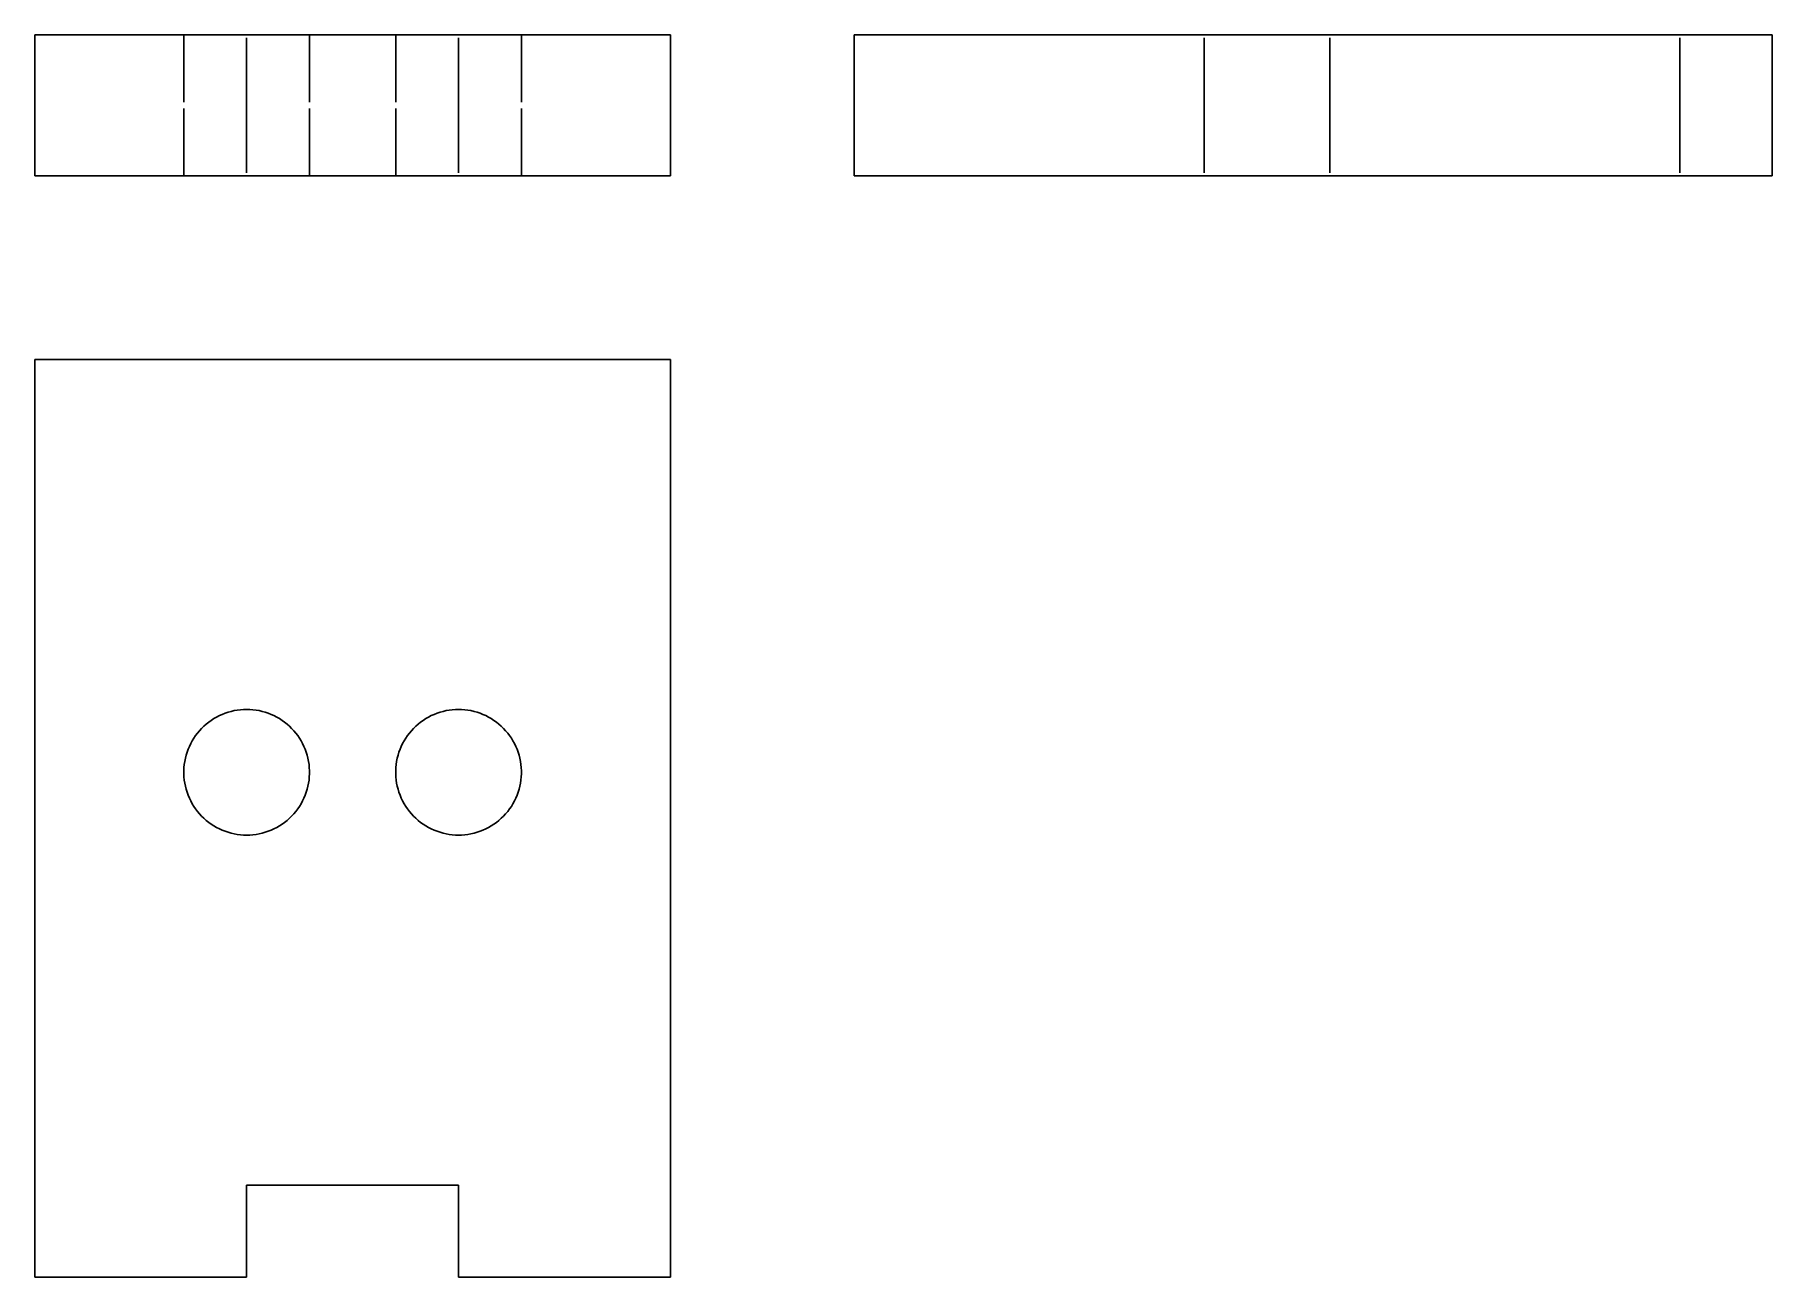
# Model space of a CAD drawing. Extents: x 0 to 2.58, y 0 to 1.85.
import ezdxf

# ---------------------------------------------------------------- set-up
doc = ezdxf.new("R2010")
doc.units = 0
doc.linetypes.add('HIDDEN', pattern=[0.06815, 0.045456, -0.022694])
for name, color, linetype in [('FRONT', 7, 'CONTINUOUS'), ('FRONT_HID', 7, 'HIDDEN'), ('LEFT', 7, 'CONTINUOUS'), ('LEFT_HID', 7, 'HIDDEN'), ('TOP', 7, 'CONTINUOUS')]:
    doc.layers.add(name, color=color, linetype=linetype)

msp = doc.modelspace()

# ---------------------------------------------------------------- linework, layer by layer
at = {"layer": 'FRONT'}
for p, q in [((0, 1.740443), (0, 1.845289)), ((0.314538, 1.845289), (0, 1.845289)), ((0.629076, 1.845289), (0.314538, 1.845289)), ((0.943614, 1.845289), (0.629076, 1.845289)), ((0.943614, 1.740443), (0.943614, 1.845289)), ((0, 1.740443), (0, 1.635597)), ((0.943614, 1.740443), (0.943614, 1.635597)), ((0.314538, 1.635597), (0, 1.635597)), ((0.629076, 1.635597), (0.314538, 1.635597)), ((0.943614, 1.635597), (0.629076, 1.635597))]:
    msp.add_line(p, q, dxfattribs=at)
at = {"layer": 'FRONT_HID', "linetype": 'HIDDEN'}
for p, q in [((0.314538, 1.845289), (0.221225, 1.845289)), ((0.221225, 1.845289), (0.314538, 1.845289)), ((0.221225, 1.845289), (0.221225, 1.740443)), ((0.314538, 1.740443), (0.314538, 1.845289)), ((0.314538, 1.740443), (0.314538, 1.845289)), ((0.314538, 1.845289), (0.407851, 1.845289)), ((0.407851, 1.845289), (0.314538, 1.845289)), ((0.407851, 1.845289), (0.407851, 1.740443)), ((0.629076, 1.845289), (0.535763, 1.845289)), ((0.535763, 1.845289), (0.629076, 1.845289)), ((0.535763, 1.845289), (0.535763, 1.740443)), ((0.629076, 1.740443), (0.629076, 1.845289)), ((0.629076, 1.740443), (0.629076, 1.845289)), ((0.629076, 1.845289), (0.722389, 1.845289)), ((0.722389, 1.845289), (0.629076, 1.845289)), ((0.722389, 1.845289), (0.722389, 1.740443)), ((0.221225, 1.635597), (0.221225, 1.740443)), ((0.314538, 1.740443), (0.314538, 1.635597)), ((0.314538, 1.740443), (0.314538, 1.635597)), ((0.407851, 1.635597), (0.407851, 1.740443)), ((0.535763, 1.635597), (0.535763, 1.740443)), ((0.629076, 1.740443), (0.629076, 1.635597)), ((0.629076, 1.740443), (0.629076, 1.635597)), ((0.722389, 1.635597), (0.722389, 1.740443)), ((0.314538, 1.635597), (0.221225, 1.635597)), ((0.221225, 1.635597), (0.314538, 1.635597)), ((0.314538, 1.635597), (0.407851, 1.635597)), ((0.407851, 1.635597), (0.314538, 1.635597)), ((0.629076, 1.635597), (0.535763, 1.635597)), ((0.535763, 1.635597), (0.629076, 1.635597)), ((0.629076, 1.635597), (0.722389, 1.635597)), ((0.722389, 1.635597), (0.629076, 1.635597))]:
    msp.add_line(p, q, dxfattribs=at)
at = {"layer": 'LEFT'}
for p, q in [((1.216213, 1.740443), (1.216213, 1.845289)), ((1.216213, 1.845289), (2.579211, 1.845289)), ((2.579211, 1.740443), (2.579211, 1.845289)), ((1.216213, 1.740443), (1.216213, 1.635597)), ((2.579211, 1.740443), (2.579211, 1.635597)), ((1.216213, 1.635597), (2.579211, 1.635597))]:
    msp.add_line(p, q, dxfattribs=at)
at = {"layer": 'LEFT_HID', "linetype": 'HIDDEN'}
for p, q in [((1.735898, 1.845289), (1.216213, 1.845289)), ((1.216213, 1.845289), (1.735898, 1.845289)), ((1.922524, 1.845289), (1.735898, 1.845289)), ((1.922524, 1.845289), (1.735898, 1.845289)), ((1.735898, 1.845289), (1.922524, 1.845289)), ((1.735898, 1.740443), (1.735898, 1.845289)), ((1.735898, 1.845289), (1.922524, 1.845289)), ((1.735898, 1.740443), (1.735898, 1.845289)), ((2.442209, 1.845289), (1.922524, 1.845289)), ((1.922524, 1.845289), (2.442209, 1.845289)), ((1.922524, 1.740443), (1.922524, 1.845289)), ((1.922524, 1.740443), (1.922524, 1.845289)), ((2.579211, 1.845289), (2.442209, 1.845289)), ((2.442209, 1.740443), (2.442209, 1.845289)), ((2.442209, 1.740443), (2.442209, 1.845289)), ((2.442209, 1.845289), (2.579211, 1.845289)), ((1.735898, 1.740443), (1.735898, 1.635597)), ((1.735898, 1.740443), (1.735898, 1.635597)), ((1.922524, 1.740443), (1.922524, 1.635597)), ((1.922524, 1.740443), (1.922524, 1.635597)), ((2.442209, 1.740443), (2.442209, 1.635597)), ((2.442209, 1.740443), (2.442209, 1.635597)), ((1.735898, 1.635597), (1.216213, 1.635597)), ((1.216213, 1.635597), (1.735898, 1.635597)), ((1.922524, 1.635597), (1.735898, 1.635597)), ((1.922524, 1.635597), (1.735898, 1.635597)), ((1.735898, 1.635597), (1.922524, 1.635597)), ((1.735898, 1.635597), (1.922524, 1.635597)), ((2.442209, 1.635597), (1.922524, 1.635597)), ((1.922524, 1.635597), (2.442209, 1.635597)), ((2.579211, 1.635597), (2.442209, 1.635597)), ((2.442209, 1.635597), (2.579211, 1.635597))]:
    msp.add_line(p, q, dxfattribs=at)
at = {"layer": 'TOP'}
for p, q in [((0, 1.362998), (0, 0)), ((0.314538, 1.362998), (0, 1.362998)), ((0.629076, 1.362998), (0.314538, 1.362998)), ((0.943614, 1.362998), (0.629076, 1.362998)), ((0.943614, 0), (0.943614, 1.362998)), ((0.258195, 0.824383), (0.261973, 0.827099)), ((0.261973, 0.827099), (0.265881, 0.829623)), ((0.265881, 0.829623), (0.269911, 0.831949)), ((0.269911, 0.831949), (0.274051, 0.834072)), ((0.274051, 0.834072), (0.278292, 0.835986)), ((0.278292, 0.835986), (0.282623, 0.837685)), ((0.282623, 0.837685), (0.287033, 0.839167)), ((0.287033, 0.839167), (0.291512, 0.840427)), ((0.291512, 0.840427), (0.296048, 0.841463)), ((0.296048, 0.841463), (0.30063, 0.842271)), ((0.30063, 0.842271), (0.305247, 0.842849)), ((0.305247, 0.842849), (0.309887, 0.843197)), ((0.309887, 0.843197), (0.314538, 0.843313)), ((0.314538, 0.843313), (0.319189, 0.843197)), ((0.319189, 0.843197), (0.323829, 0.842849)), ((0.323829, 0.842849), (0.328445, 0.842271)), ((0.328445, 0.842271), (0.333028, 0.841463)), ((0.333028, 0.841463), (0.337564, 0.840427)), ((0.337564, 0.840427), (0.342042, 0.839167)), ((0.342042, 0.839167), (0.346453, 0.837685)), ((0.346453, 0.837685), (0.350784, 0.835986)), ((0.350784, 0.835986), (0.355025, 0.834072)), ((0.355025, 0.834072), (0.359165, 0.831949)), ((0.359165, 0.831949), (0.363195, 0.829623)), ((0.363195, 0.829623), (0.367103, 0.827099)), ((0.367103, 0.827099), (0.370881, 0.824383)), ((0.572733, 0.824383), (0.576511, 0.827099)), ((0.576511, 0.827099), (0.580419, 0.829623)), ((0.580419, 0.829623), (0.584449, 0.831949)), ((0.584449, 0.831949), (0.588589, 0.834072)), ((0.588589, 0.834072), (0.59283, 0.835986)), ((0.59283, 0.835986), (0.597161, 0.837685)), ((0.597161, 0.837685), (0.601571, 0.839167)), ((0.601571, 0.839167), (0.60605, 0.840427)), ((0.60605, 0.840427), (0.610586, 0.841463)), ((0.610586, 0.841463), (0.615168, 0.842271)), ((0.615168, 0.842271), (0.619785, 0.842849)), ((0.619785, 0.842849), (0.624425, 0.843197)), ((0.624425, 0.843197), (0.629076, 0.843313)), ((0.629076, 0.843313), (0.633727, 0.843197)), ((0.633727, 0.843197), (0.638367, 0.842849)), ((0.638367, 0.842849), (0.642983, 0.842271)), ((0.642983, 0.842271), (0.647565, 0.841463)), ((0.647565, 0.841463), (0.652101, 0.840427)), ((0.652101, 0.840427), (0.65658, 0.839167)), ((0.65658, 0.839167), (0.660991, 0.837685)), ((0.660991, 0.837685), (0.665322, 0.835986)), ((0.665322, 0.835986), (0.669563, 0.834072)), ((0.669563, 0.834072), (0.673703, 0.831949)), ((0.673703, 0.831949), (0.677732, 0.829623)), ((0.677732, 0.829623), (0.681641, 0.827099)), ((0.681641, 0.827099), (0.685419, 0.824383)), ((0.233727, 0.796656), (0.236153, 0.800627)), ((0.236153, 0.800627), (0.238774, 0.804471)), ((0.238774, 0.804471), (0.241583, 0.80818)), ((0.241583, 0.80818), (0.244574, 0.811744)), ((0.244574, 0.811744), (0.247738, 0.815154)), ((0.247738, 0.815154), (0.251069, 0.818403)), ((0.251069, 0.818403), (0.254558, 0.821482)), ((0.254558, 0.821482), (0.258195, 0.824383)), ((0.370881, 0.824383), (0.374518, 0.821482)), ((0.374518, 0.821482), (0.378007, 0.818403)), ((0.378007, 0.818403), (0.381338, 0.815154)), ((0.381338, 0.815154), (0.384502, 0.811744)), ((0.384502, 0.811744), (0.387493, 0.80818)), ((0.387493, 0.80818), (0.390302, 0.804471)), ((0.390302, 0.804471), (0.392923, 0.800627)), ((0.392923, 0.800627), (0.395349, 0.796656)), ((0.548264, 0.796656), (0.550691, 0.800627)), ((0.550691, 0.800627), (0.553312, 0.804471)), ((0.553312, 0.804471), (0.556121, 0.80818)), ((0.556121, 0.80818), (0.559112, 0.811744)), ((0.559112, 0.811744), (0.562276, 0.815154)), ((0.562276, 0.815154), (0.565607, 0.818403)), ((0.565607, 0.818403), (0.569095, 0.821482)), ((0.569095, 0.821482), (0.572733, 0.824383)), ((0.685419, 0.824383), (0.689056, 0.821482)), ((0.689056, 0.821482), (0.692545, 0.818403)), ((0.692545, 0.818403), (0.695875, 0.815154)), ((0.695875, 0.815154), (0.69904, 0.811744)), ((0.69904, 0.811744), (0.702031, 0.80818)), ((0.702031, 0.80818), (0.70484, 0.804471)), ((0.70484, 0.804471), (0.707461, 0.800627)), ((0.707461, 0.800627), (0.709887, 0.796656)), ((0.223565, 0.770764), (0.224713, 0.775273)), ((0.224713, 0.775273), (0.226084, 0.779719)), ((0.226084, 0.779719), (0.227675, 0.784091)), ((0.227675, 0.784091), (0.229483, 0.788378)), ((0.229483, 0.788378), (0.231501, 0.79257)), ((0.231501, 0.79257), (0.233727, 0.796656)), ((0.395349, 0.796656), (0.397574, 0.79257)), ((0.397574, 0.79257), (0.399593, 0.788378)), ((0.399593, 0.788378), (0.4014, 0.784091)), ((0.4014, 0.784091), (0.402992, 0.779719)), ((0.402992, 0.779719), (0.404363, 0.775273)), ((0.404363, 0.775273), (0.405511, 0.770764)), ((0.538102, 0.770764), (0.539251, 0.775273)), ((0.539251, 0.775273), (0.540622, 0.779719)), ((0.540622, 0.779719), (0.542213, 0.784091)), ((0.542213, 0.784091), (0.544021, 0.788378)), ((0.544021, 0.788378), (0.546039, 0.79257)), ((0.546039, 0.79257), (0.548264, 0.796656)), ((0.709887, 0.796656), (0.712112, 0.79257)), ((0.712112, 0.79257), (0.714131, 0.788378)), ((0.714131, 0.788378), (0.715938, 0.784091)), ((0.715938, 0.784091), (0.71753, 0.779719)), ((0.71753, 0.779719), (0.718901, 0.775273)), ((0.718901, 0.775273), (0.720049, 0.770764)), ((0.221254, 0.752326), (0.221486, 0.756973)), ((0.221254, 0.747674), (0.221254, 0.752326)), ((0.221486, 0.756973), (0.221949, 0.761603)), ((0.221949, 0.761603), (0.222643, 0.766204)), ((0.222643, 0.766204), (0.223565, 0.770764)), ((0.405511, 0.770764), (0.406433, 0.766204)), ((0.406433, 0.766204), (0.407127, 0.761603)), ((0.407127, 0.761603), (0.40759, 0.756973)), ((0.40759, 0.756973), (0.407822, 0.752326)), ((0.407822, 0.752326), (0.407822, 0.747674)), ((0.535792, 0.752326), (0.536024, 0.756973)), ((0.535792, 0.747674), (0.535792, 0.752326)), ((0.536024, 0.756973), (0.536487, 0.761603)), ((0.536487, 0.761603), (0.537181, 0.766204)), ((0.537181, 0.766204), (0.538102, 0.770764)), ((0.720049, 0.770764), (0.720971, 0.766204)), ((0.720971, 0.766204), (0.721665, 0.761603)), ((0.721665, 0.761603), (0.722128, 0.756973)), ((0.722128, 0.756973), (0.72236, 0.752326)), ((0.72236, 0.752326), (0.72236, 0.747674)), ((0.221486, 0.743027), (0.221254, 0.747674)), ((0.221949, 0.738397), (0.221486, 0.743027)), ((0.222643, 0.733796), (0.221949, 0.738397)), ((0.223565, 0.729236), (0.222643, 0.733796)), ((0.224713, 0.724727), (0.223565, 0.729236)), ((0.226084, 0.720281), (0.224713, 0.724727)), ((0.404363, 0.724727), (0.402992, 0.720281)), ((0.405511, 0.729236), (0.404363, 0.724727)), ((0.406433, 0.733796), (0.405511, 0.729236)), ((0.407127, 0.738397), (0.406433, 0.733796)), ((0.40759, 0.743027), (0.407127, 0.738397)), ((0.407822, 0.747674), (0.40759, 0.743027)), ((0.536024, 0.743027), (0.535792, 0.747674)), ((0.536487, 0.738397), (0.536024, 0.743027)), ((0.537181, 0.733796), (0.536487, 0.738397)), ((0.538102, 0.729236), (0.537181, 0.733796)), ((0.539251, 0.724727), (0.538102, 0.729236)), ((0.540622, 0.720281), (0.539251, 0.724727)), ((0.718901, 0.724727), (0.71753, 0.720281)), ((0.720049, 0.729236), (0.718901, 0.724727)), ((0.720971, 0.733796), (0.720049, 0.729236)), ((0.721665, 0.738397), (0.720971, 0.733796)), ((0.722128, 0.743027), (0.721665, 0.738397)), ((0.72236, 0.747674), (0.722128, 0.743027)), ((0.227675, 0.715909), (0.226084, 0.720281)), ((0.229483, 0.711622), (0.227675, 0.715909)), ((0.231501, 0.70743), (0.229483, 0.711622)), ((0.233727, 0.703343), (0.231501, 0.70743)), ((0.236153, 0.699373), (0.233727, 0.703343)), ((0.238774, 0.695529), (0.236153, 0.699373)), ((0.392923, 0.699373), (0.390302, 0.695529)), ((0.395349, 0.703343), (0.392923, 0.699373)), ((0.397574, 0.70743), (0.395349, 0.703343)), ((0.399593, 0.711622), (0.397574, 0.70743)), ((0.4014, 0.715909), (0.399593, 0.711622)), ((0.402992, 0.720281), (0.4014, 0.715909)), ((0.542213, 0.715909), (0.540622, 0.720281)), ((0.544021, 0.711622), (0.542213, 0.715909)), ((0.546039, 0.70743), (0.544021, 0.711622)), ((0.548264, 0.703343), (0.546039, 0.70743)), ((0.550691, 0.699373), (0.548264, 0.703343)), ((0.553312, 0.695529), (0.550691, 0.699373)), ((0.707461, 0.699373), (0.70484, 0.695529)), ((0.709887, 0.703343), (0.707461, 0.699373)), ((0.712112, 0.70743), (0.709887, 0.703343)), ((0.714131, 0.711622), (0.712112, 0.70743)), ((0.715938, 0.715909), (0.714131, 0.711622)), ((0.71753, 0.720281), (0.715938, 0.715909)), ((0.241583, 0.69182), (0.238774, 0.695529)), ((0.244574, 0.688256), (0.241583, 0.69182)), ((0.247738, 0.684845), (0.244574, 0.688256)), ((0.251069, 0.681597), (0.247738, 0.684845)), ((0.254558, 0.678518), (0.251069, 0.681597)), ((0.258195, 0.675617), (0.254558, 0.678518)), ((0.261973, 0.672901), (0.258195, 0.675617)), ((0.265881, 0.670377), (0.261973, 0.672901)), ((0.367103, 0.672901), (0.363195, 0.670377)), ((0.370881, 0.675617), (0.367103, 0.672901)), ((0.374518, 0.678518), (0.370881, 0.675617)), ((0.378007, 0.681597), (0.374518, 0.678518)), ((0.381338, 0.684845), (0.378007, 0.681597)), ((0.384502, 0.688256), (0.381338, 0.684845)), ((0.387493, 0.69182), (0.384502, 0.688256)), ((0.390302, 0.695529), (0.387493, 0.69182)), ((0.556121, 0.69182), (0.553312, 0.695529)), ((0.559112, 0.688256), (0.556121, 0.69182)), ((0.562276, 0.684845), (0.559112, 0.688256)), ((0.565607, 0.681597), (0.562276, 0.684845)), ((0.569095, 0.678518), (0.565607, 0.681597)), ((0.572733, 0.675617), (0.569095, 0.678518)), ((0.576511, 0.672901), (0.572733, 0.675617)), ((0.580419, 0.670377), (0.576511, 0.672901)), ((0.681641, 0.672901), (0.677732, 0.670377)), ((0.685419, 0.675617), (0.681641, 0.672901)), ((0.689056, 0.678518), (0.685419, 0.675617)), ((0.692545, 0.681597), (0.689056, 0.678518)), ((0.695875, 0.684845), (0.692545, 0.681597)), ((0.69904, 0.688256), (0.695875, 0.684845)), ((0.702031, 0.69182), (0.69904, 0.688256)), ((0.70484, 0.695529), (0.702031, 0.69182)), ((0.269911, 0.668051), (0.265881, 0.670377)), ((0.274051, 0.665928), (0.269911, 0.668051)), ((0.278292, 0.664014), (0.274051, 0.665928)), ((0.282623, 0.662314), (0.278292, 0.664014)), ((0.287033, 0.660833), (0.282623, 0.662314)), ((0.291512, 0.659573), (0.287033, 0.660833)), ((0.296048, 0.658537), (0.291512, 0.659573)), ((0.30063, 0.657729), (0.296048, 0.658537)), ((0.305247, 0.657151), (0.30063, 0.657729)), ((0.309887, 0.656803), (0.305247, 0.657151)), ((0.314538, 0.656687), (0.309887, 0.656803)), ((0.319189, 0.656803), (0.314538, 0.656687)), ((0.323829, 0.657151), (0.319189, 0.656803)), ((0.328445, 0.657729), (0.323829, 0.657151)), ((0.333028, 0.658537), (0.328445, 0.657729)), ((0.337564, 0.659573), (0.333028, 0.658537)), ((0.342042, 0.660833), (0.337564, 0.659573)), ((0.346453, 0.662314), (0.342042, 0.660833)), ((0.350784, 0.664014), (0.346453, 0.662314)), ((0.355025, 0.665928), (0.350784, 0.664014)), ((0.359165, 0.668051), (0.355025, 0.665928)), ((0.363195, 0.670377), (0.359165, 0.668051)), ((0.584449, 0.668051), (0.580419, 0.670377)), ((0.588589, 0.665928), (0.584449, 0.668051)), ((0.59283, 0.664014), (0.588589, 0.665928)), ((0.597161, 0.662314), (0.59283, 0.664014)), ((0.601571, 0.660833), (0.597161, 0.662314)), ((0.60605, 0.659573), (0.601571, 0.660833)), ((0.610586, 0.658537), (0.60605, 0.659573)), ((0.615168, 0.657729), (0.610586, 0.658537)), ((0.619785, 0.657151), (0.615168, 0.657729)), ((0.624425, 0.656803), (0.619785, 0.657151)), ((0.629076, 0.656687), (0.624425, 0.656803)), ((0.633727, 0.656803), (0.629076, 0.656687)), ((0.638367, 0.657151), (0.633727, 0.656803)), ((0.642983, 0.657729), (0.638367, 0.657151)), ((0.647565, 0.658537), (0.642983, 0.657729)), ((0.652101, 0.659573), (0.647565, 0.658537)), ((0.65658, 0.660833), (0.652101, 0.659573)), ((0.660991, 0.662314), (0.65658, 0.660833)), ((0.665322, 0.664014), (0.660991, 0.662314)), ((0.669563, 0.665928), (0.665322, 0.664014)), ((0.673703, 0.668051), (0.669563, 0.665928)), ((0.677732, 0.670377), (0.673703, 0.668051)), ((0.314538, 0), (0.314538, 0.137002)), ((0.314538, 0.137002), (0.629076, 0.137002)), ((0.629076, 0.137002), (0.629076, 0)), ((0, 0), (0.314538, 0)), ((0.629076, 0), (0.943614, 0))]:
    msp.add_line(p, q, dxfattribs=at)

doc.saveas('drawing.dxf')
